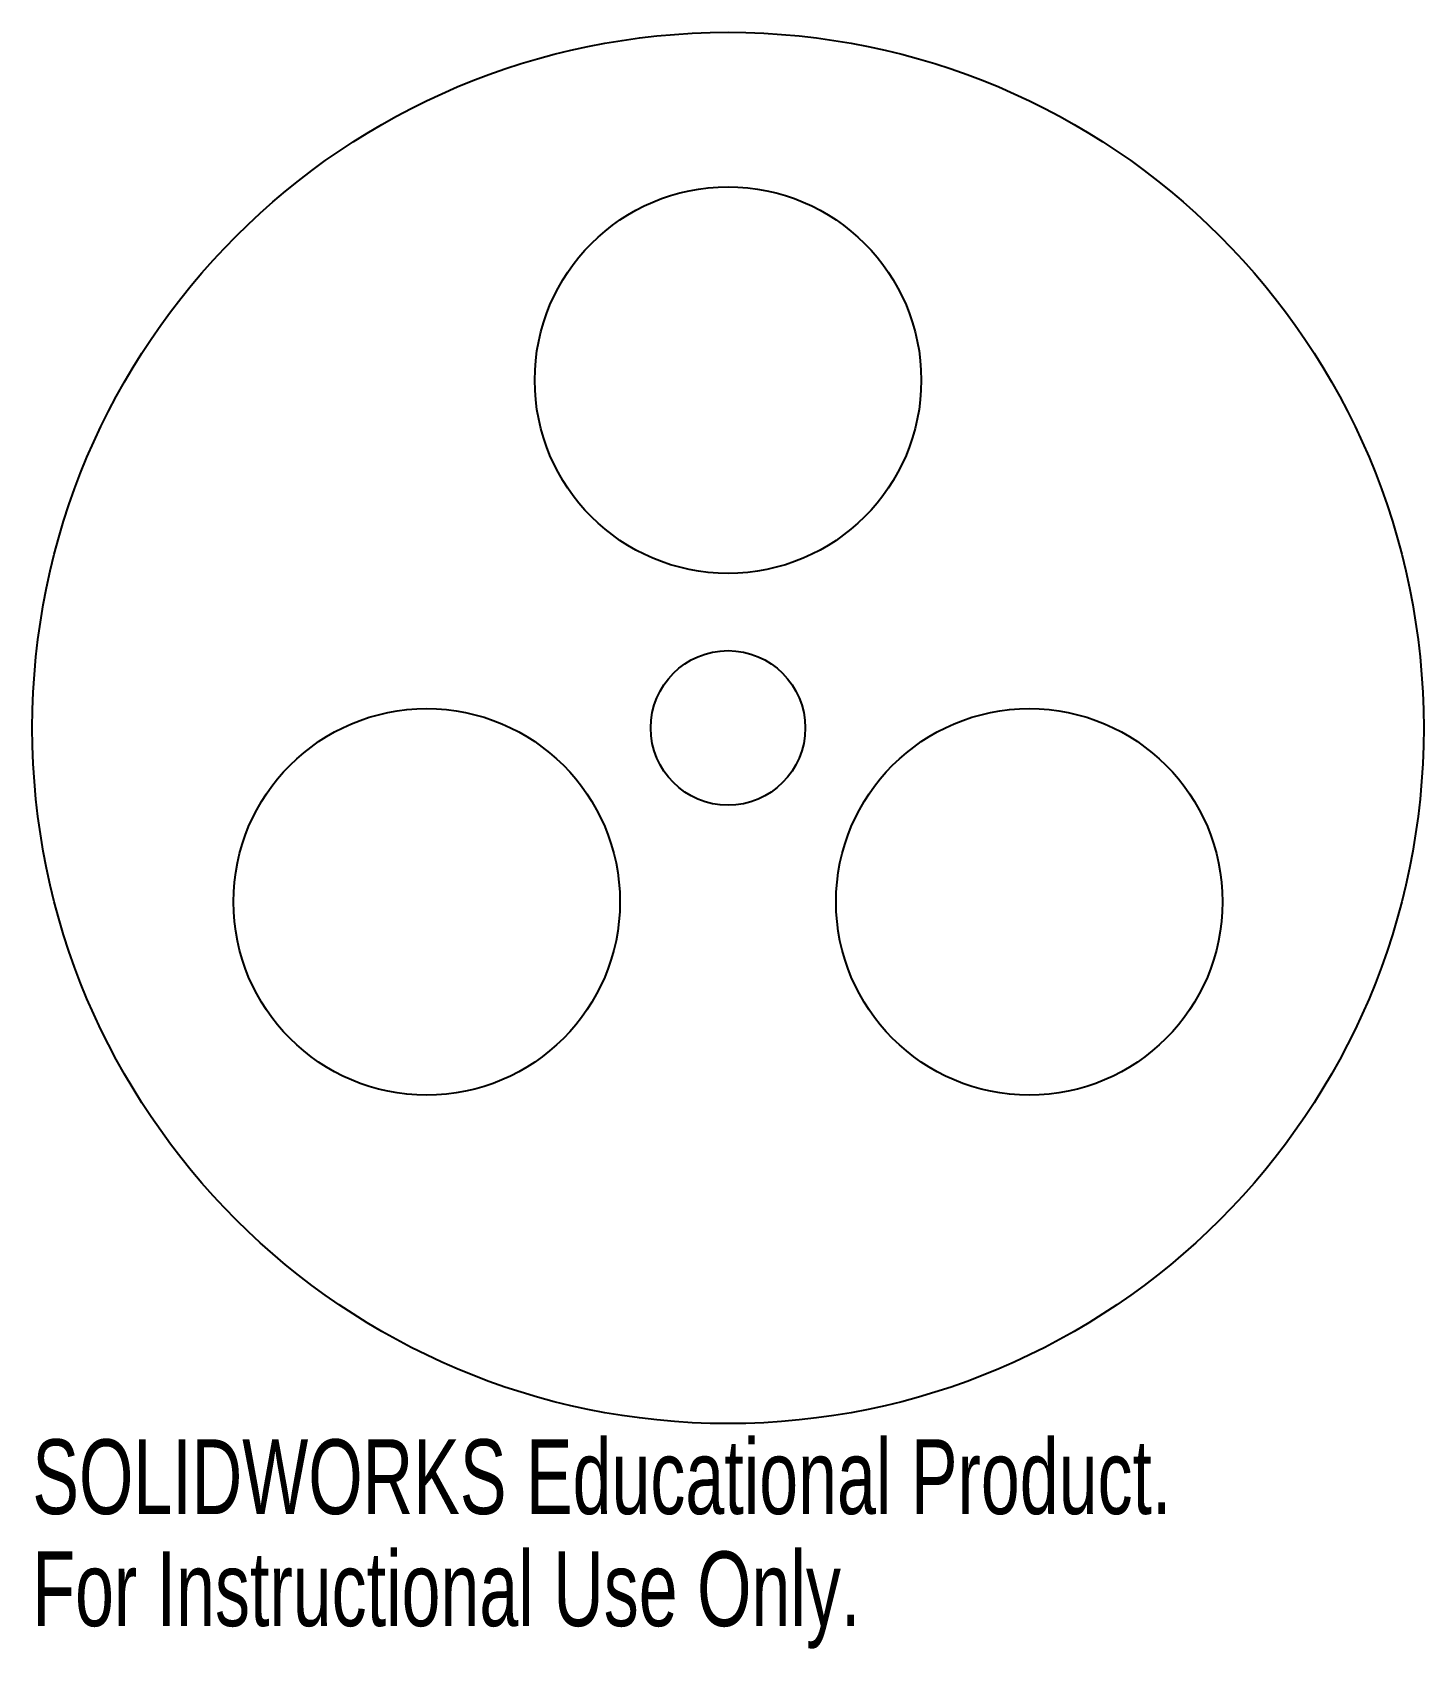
# Paper-space layout '_Top' of a CAD drawing. Header units: millimetres. Extents: x -45 to 45, y -60 to 45.
import ezdxf

# ---------------------------------------------------------------- set-up
doc = ezdxf.new("R2010")
doc.units = ezdxf.units.MM
doc.styles.add('SLDTEXTSTYLE0', font='TXT', dxfattribs={"width": 0.7})

psp = doc.layouts.new('_Top')

# ---------------------------------------------------------------- linework, layer by layer
at = {"color": 7, "linetype": 'Continuous', "lineweight": 25}
for centre, radius in [((0, 0), 45), ((0, 22.5), 12.5), ((0, 0), 5), ((-19.49, -11.25), 12.5), ((19.49, -11.25), 12.5)]:
    psp.add_circle(centre, radius, dxfattribs=at)

# ---------------------------------------------------------------- texts
at = {"color": 7, "linetype": 'Continuous', "char_height": 4.8336, "attachment_point": 1, "style": 'SLDTEXTSTYLE0'}
for s, insert in [('SOLIDWORKS Educational Product.', (-45, -46.02)), ('For Instructional Use Only.', (-45, -53.27))]:
    psp.add_mtext(s, dxfattribs=dict(at, insert=insert))

doc.saveas('drawing.dxf')
